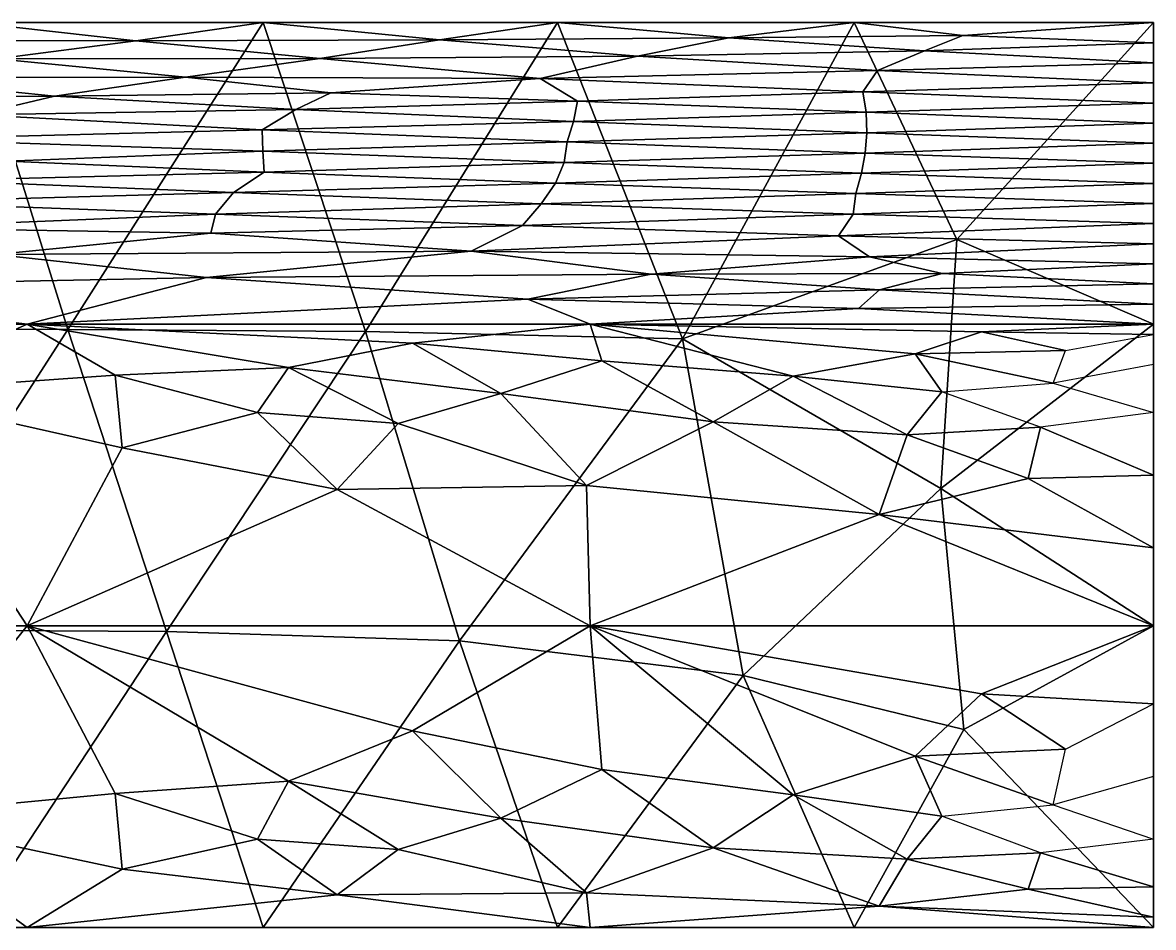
# Model space of a CAD drawing. Extents: x -7 to 7, y -0.8 to 0.8.
# Drawn here: x 5.126 to 7, y -0.75 to 0.75 of the extents above; entities that cross this region are included whole.
import ezdxf

# ---------------------------------------------------------------- set-up
doc = ezdxf.new("R2010")
doc.units = 0
for name, color, linetype in [('2', 7, 'CONTINUOUS'), ('3', 7, 'CONTINUOUS'), ('4', 7, 'CONTINUOUS'), ('5', 7, 'CONTINUOUS'), ('7', 7, 'CONTINUOUS')]:
    doc.layers.add(name, color=color, linetype=linetype)

msp = doc.modelspace()

# ---------------------------------------------------------------- linework, layer by layer
at = {"layer": '2', "color": 10}
for points in [[(7, 0.2772, -0.4338), (7, 0.25), (7, 0.75)], [(7, 0.7167, -0.5), (7, 0.2772, -0.4338), (7, 0.75)], [(7, 0.6833, -1), (7, 0.2772, -0.4338), (7, 0.7167, -0.5)], [(7, 0.6833, -1), (7, 0.0986, -1.0158), (7, 0.0986, -1.0158), (7, 0.2772, -0.4338)], [(7, 0.0986, -1.0158), (7, 0.6833, -1), (7, 0.6833, -1), (7, 0.65, -1.5)], [(7, 0.1454, -1.6268), (7, 0.0986, -1.0158), (7, 0.0986, -1.0158), (7, 0.65, -1.5)], [(7, 0.1454, -1.6268), (7, 0.65, -1.5), (7, 0.65, -1.5), (7, 0.6167, -2)], [(7, 0.1406, -2.1444), (7, 0.1454, -1.6268), (7, 0.1454, -1.6268), (7, 0.6167, -2)], [(7, 0.1406, -2.1444), (7, 0.6167, -2), (7, 0.6167, -2), (7, 0.5833, -2.5)], [(7, 0.55, -3), (7, 0.116, -2.6468), (7, 0.116, -2.6468), (7, 0.5833, -2.5)], [(7, 0.116, -2.6468), (7, 0.1406, -2.1444), (7, 0.1406, -2.1444), (7, 0.5833, -2.5)], [(7, 0.55, -3), (7, 0.0581, -3.1362), (7, 0.116, -2.6468)], [(7, 0.5167, -3.5), (7, 0.0581, -3.1362), (7, 0.0581, -3.1362), (7, 0.55, -3)], [(7, 0.4833, -4), (7, -0.1319, -3.6584), (7, 0.5167, -3.5)], [(7, -0.1319, -3.6584), (7, 0.0581, -3.1362), (7, 0.5167, -3.5)], [(7, 0.4833, -4), (7, 0.45, -4.5), (7, -0.1423, -4.2343)], [(7, -0.1319, -3.6584), (7, 0.4833, -4), (7, -0.1423, -4.2343)], [(7, 0.45, -4.5), (7, 0.4167, -5), (7, 0.4167, -5), (7, -0.1555, -4.7474)], [(7, -0.1555, -4.7474), (7, -0.1423, -4.2343), (7, 0.45, -4.5)], [(7, 0.4167, -5), (7, 0.3833, -5.5), (7, 0.3833, -5.5), (7, -0.1682, -5.2488)], [(7, -0.1682, -5.2488), (7, -0.1555, -4.7474), (7, -0.1555, -4.7474), (7, 0.4167, -5)], [(7, -0.1682, -5.2488), (7, 0.3833, -5.5), (7, 0.3833, -5.5), (7, -0.1855, -5.7488)], [(7, -0.1855, -5.7488), (7, 0.3833, -5.5), (7, 0.3833, -5.5), (7, 0.35, -6)], [(7, -0.1855, -5.7488), (7, 0.35, -6), (7, 0.35, -6), (7, -0.2026, -6.2484)], [(7, 0.35, -6), (7, 0.3167, -6.5), (7, 0.3167, -6.5), (7, -0.2026, -6.2484)], [(7, 0.2833, -7), (7, -0.2185, -6.7462), (7, 0.3167, -6.5)], [(7, -0.2185, -6.7462), (7, -0.2026, -6.2484), (7, -0.2026, -6.2484), (7, 0.3167, -6.5)], [(7, -0.2271, -7.2335), (7, -0.2185, -6.7462), (7, -0.2185, -6.7462), (7, 0.2833, -7)], [(7, -0.2271, -7.2335), (7, 0.2833, -7), (7, 0.2833, -7), (7, 0.0299, -7.5368)], [(7, 0.25, -7.5), (7, 0.0299, -7.5368), (7, 0.0299, -7.5368), (7, 0.2833, -7)], [(7, -0.2965, -0.4674), (7, -0.25), (7, 0.2772, -0.4338)], [(7, 0.2772, -0.4338), (7, -0.25), (7, -0.25), (7, 0.25)], [(7, 0.0986, -1.0158), (7, -0.2965, -0.4674), (7, -0.2965, -0.4674), (7, 0.2772, -0.4338)], [(7, 0.233, -7.6294), (7, 0.0299, -7.5368), (7, 0.25, -7.5)], [(7, 0.0299, -7.5368), (7, 0.233, -7.6294), (7, 0.183, -7.75)], [(7, 0.0299, -7.5368), (7, 0.183, -7.75), (7, 0.183, -7.75), (7, 0.0115, -7.7641)], [(7, -0.3275, -1.2986), (7, 0.1454, -1.6268), (7, 0.1454, -1.6268), (7, -0.3091, -1.8141)], [(7, 0.0986, -1.0158), (7, 0.1454, -1.6268), (7, 0.1454, -1.6268), (7, -0.3275, -1.2986)], [(7, 0.1454, -1.6268), (7, 0.1406, -2.1444), (7, 0.1406, -2.1444), (7, -0.3091, -1.8141)], [(7, 0.1406, -2.1444), (7, -0.3134, -2.3146), (7, -0.3134, -2.3146), (7, -0.3091, -1.8141)], [(7, 0.116, -2.6468), (7, -0.3134, -2.3146), (7, -0.3134, -2.3146), (7, 0.1406, -2.1444)], [(7, -0.3309, -2.7946), (7, -0.3134, -2.3146), (7, -0.3134, -2.3146), (7, 0.116, -2.6468)], [(7, -0.3309, -2.7946), (7, 0.116, -2.6468), (7, 0.116, -2.6468), (7, 0.0581, -3.1362)], [(7, -0.3275, -1.2986), (7, -0.4047, -0.855), (7, -0.4047, -0.855), (7, 0.0986, -1.0158)], [(7, 0.0986, -1.0158), (7, -0.4047, -0.855), (7, -0.4047, -0.855), (7, -0.2965, -0.4674)], [(7, -0.3784, -3.2196), (7, 0.0581, -3.1362), (7, 0.0581, -3.1362), (7, -0.1319, -3.6584)], [(7, -0.3309, -2.7946), (7, 0.0581, -3.1362), (7, 0.0581, -3.1362), (7, -0.3784, -3.2196)], [(7, -0.2404, -7.6489), (7, 0.0299, -7.5368), (7, 0.0299, -7.5368), (7, 0.0115, -7.7641)], [(7, -0.2271, -7.2335), (7, 0.0299, -7.5368), (7, 0.0299, -7.5368), (7, -0.2404, -7.6489)], [(7, 0.0115, -7.7641), (7, -0.1524, -7.8671), (7, -0.1524, -7.8671), (7, -0.2404, -7.6489)], [(7, 0.0115, -7.7641), (7, 0, -7.933), (7, 0, -7.933), (7, -0.1524, -7.8671)], [(7, -0.1319, -3.6584), (7, -0.75, -3.5), (7, -0.75, -3.5), (7, -0.3784, -3.2196)], [(7, -0.1319, -3.6584), (7, -0.75, -4), (7, -0.75, -4), (7, -0.75, -3.5)], [(7, -0.1319, -3.6584), (7, -0.1423, -4.2343), (7, -0.1423, -4.2343), (7, -0.75, -4)], [(7, -0.75, -4.5), (7, -0.75, -4), (7, -0.75, -4), (7, -0.1423, -4.2343)], [(7, -0.1423, -4.2343), (7, -0.1555, -4.7474), (7, -0.75, -4.5)], [(7, -0.2404, -7.6489), (7, -0.1524, -7.8671), (7, -0.3388, -7.8632)], [(7, -0.25, -8), (7, -0.3388, -7.8632), (7, -0.1524, -7.8671)], [(7, -0.75, -5), (7, -0.75, -4.5), (7, -0.75, -4.5), (7, -0.1555, -4.7474)], [(7, -0.1555, -4.7474), (7, -0.1682, -5.2488), (7, -0.75, -5)], [(7, -0.1855, -5.7488), (7, -0.75, -5.5), (7, -0.75, -5.5), (7, -0.1682, -5.2488)], [(7, -0.1682, -5.2488), (7, -0.75, -5.5), (7, -0.75, -5.5), (7, -0.75, -5)], [(7, -0.1855, -5.7488), (7, -0.2026, -6.2484), (7, -0.2026, -6.2484), (7, -0.75, -6)], [(7, -0.75, -5.5), (7, -0.1855, -5.7488), (7, -0.1855, -5.7488), (7, -0.75, -6)], [(7, -0.2026, -6.2484), (7, -0.2185, -6.7462), (7, -0.2185, -6.7462), (7, -0.75, -6.5)], [(7, -0.75, -6), (7, -0.2026, -6.2484), (7, -0.2026, -6.2484), (7, -0.75, -6.5)], [(7, -0.75, -6.5), (7, -0.2185, -6.7462), (7, -0.2185, -6.7462), (7, -0.75, -7)], [(7, -0.2185, -6.7462), (7, -0.2271, -7.2335), (7, -0.2271, -7.2335), (7, -0.75, -7)], [(7, -0.5186, -7.4792), (7, -0.2271, -7.2335), (7, -0.2271, -7.2335), (7, -0.2404, -7.6489)], [(7, -0.75, -7), (7, -0.2271, -7.2335), (7, -0.2271, -7.2335), (7, -0.5186, -7.4792)], [(7, -0.2404, -7.6489), (7, -0.5168, -7.7368), (7, -0.5168, -7.7368), (7, -0.5186, -7.4792)], [(7, -0.2404, -7.6489), (7, -0.3388, -7.8632), (7, -0.3388, -7.8632), (7, -0.5168, -7.7368)], [(7, -0.75), (7, -0.25), (7, -0.2965, -0.4674)], [(7, -0.2965, -0.4674), (7, -0.4047, -0.855), (7, -0.75, -0.5)], [(7, -0.75), (7, -0.2965, -0.4674), (7, -0.75, -0.5)], [(7, -0.3091, -1.8141), (7, -0.3134, -2.3146), (7, -0.3134, -2.3146), (7, -0.75, -2)], [(7, -0.75, -2), (7, -0.75, -1.5), (7, -0.75, -1.5), (7, -0.3091, -1.8141)], [(7, -0.3275, -1.2986), (7, -0.3091, -1.8141), (7, -0.3091, -1.8141), (7, -0.75, -1.5)], [(7, -0.3309, -2.7946), (7, -0.75, -2.5), (7, -0.75, -2.5), (7, -0.3134, -2.3146)], [(7, -0.75, -2), (7, -0.3134, -2.3146), (7, -0.3134, -2.3146), (7, -0.75, -2.5)], [(7, -0.75, -1.5), (7, -0.75, -1), (7, -0.75, -1), (7, -0.3275, -1.2986)], [(7, -0.75, -1), (7, -0.4047, -0.855), (7, -0.4047, -0.855), (7, -0.3275, -1.2986)], [(7, -0.75, -2.5), (7, -0.3309, -2.7946), (7, -0.3309, -2.7946), (7, -0.75, -3)], [(7, -0.3784, -3.2196), (7, -0.75, -3), (7, -0.75, -3), (7, -0.3309, -2.7946)], [(7, -0.5, -7.933), (7, -0.5168, -7.7368), (7, -0.3388, -7.8632)], [(7, -0.75, -3), (7, -0.3784, -3.2196), (7, -0.3784, -3.2196), (7, -0.75, -3.5)], [(7, -0.75, -0.5), (7, -0.4047, -0.855), (7, -0.4047, -0.855), (7, -0.75, -1)], [(7, -0.683, -7.75), (7, -0.733, -7.6294), (7, -0.733, -7.6294), (7, -0.5168, -7.7368)], [(7, -0.733, -7.6294), (7, -0.5186, -7.4792), (7, -0.5168, -7.7368)], [(7, -0.75, -7.5), (7, -0.75, -7), (7, -0.5186, -7.4792)], [(7, -0.733, -7.6294), (7, -0.75, -7.5), (7, -0.75, -7.5), (7, -0.5186, -7.4792)]]:
    msp.add_3dface(points, dxfattribs=at)
at = {"layer": '3', "color": 15}
for points in [[(6.5453, -0.7148, -7.6844), (6.0667, -0.75, -7.5), (7, -0.75, -7.5)], [(6.5453, -0.7148, -7.6844), (7, -0.75, -7.5), (7, -0.75, -7.5), (7, -0.733, -7.6294)], [(4.6325, -0.75, -6.5792), (5.1333, -0.75, -7.5), (5.1333, -0.75, -7.5), (4.2, -0.75, -7.5)], [(5.4319, -0.75, -6.3424), (5.1333, -0.75, -7.5), (5.1333, -0.75, -7.5), (4.6325, -0.75, -6.5792)], [(4.6325, -0.75, -6.5792), (5.0823, -0.75, -5.7699), (5.4319, -0.75, -6.3424)], [(5.0504, -0.75, -2.2956), (4.6762, -0.75, -1.8415), (4.6762, -0.75, -1.8415), (5.1758, -0.75, -1.826)], [(4.6762, -0.75, -1.8415), (4.8779, -0.75, -1.3652), (4.8779, -0.75, -1.3652), (5.1758, -0.75, -1.826)], [(5.3089, -0.75, -0.4453), (4.82, -0.75, -0.4465), (4.82, -0.75, -0.4465), (5.0416, -0.75)], [(5.0908, -0.75, -0.8965), (4.82, -0.75, -0.4465), (4.82, -0.75, -0.4465), (5.3089, -0.75, -0.4453)], [(5.3956, -0.75, -1.3518), (4.8779, -0.75, -1.3652), (5.0908, -0.75, -0.8965)], [(4.8779, -0.75, -1.3652), (5.3956, -0.75, -1.3518), (5.3956, -0.75, -1.3518), (5.1758, -0.75, -1.826)], [(5.4389, -0.75, -5.2382), (4.8992, -0.75, -5.1015), (4.8992, -0.75, -5.1015), (5.4533, -0.75, -4.7612)], [(4.908, -0.75, -4.467), (5.4533, -0.75, -4.7612), (5.4533, -0.75, -4.7612), (4.8992, -0.75, -5.1015)], [(5.4389, -0.75, -5.2382), (5.0823, -0.75, -5.7699), (5.0823, -0.75, -5.7699), (4.8992, -0.75, -5.1015)], [(5.4533, -0.75, -4.7612), (4.908, -0.75, -4.467), (4.908, -0.75, -4.467), (5.4776, -0.75, -4.2344)], [(4.9802, -0.75, -3.9606), (5.4776, -0.75, -4.2344), (5.4776, -0.75, -4.2344), (4.908, -0.75, -4.467)], [(4.9205, -0.75, -2.9), (5.5269, -0.75, -3.2018), (5.5269, -0.75, -3.2018), (5.1028, -0.75, -3.4454)], [(5.5254, -0.75, -2.6644), (4.9205, -0.75, -2.9), (4.9205, -0.75, -2.9), (5.0504, -0.75, -2.2956)], [(5.5254, -0.75, -2.6644), (5.5269, -0.75, -3.2018), (5.5269, -0.75, -3.2018), (4.9205, -0.75, -2.9)], [(5.5203, -0.75, -3.7187), (5.4776, -0.75, -4.2344), (5.4776, -0.75, -4.2344), (4.9802, -0.75, -3.9606)], [(5.1028, -0.75, -3.4454), (5.5203, -0.75, -3.7187), (5.5203, -0.75, -3.7187), (4.9802, -0.75, -3.9606)], [(5.3089, -0.75, -0.4453), (5.0416, -0.75), (5.5248, -0.75)], [(5.582, -0.75, -2.1648), (5.0504, -0.75, -2.2956), (5.0504, -0.75, -2.2956), (5.1758, -0.75, -1.826)], [(5.0504, -0.75, -2.2956), (5.582, -0.75, -2.1648), (5.582, -0.75, -2.1648), (5.5254, -0.75, -2.6644)], [(5.4389, -0.75, -5.2382), (5.8741, -0.75, -5.6717), (5.8741, -0.75, -5.6717), (5.0823, -0.75, -5.7699)], [(5.8741, -0.75, -5.6717), (5.4319, -0.75, -6.3424), (5.0823, -0.75, -5.7699)], [(5.0908, -0.75, -0.8965), (5.6149, -0.75, -0.8935), (5.6149, -0.75, -0.8935), (5.3956, -0.75, -1.3518)], [(5.6149, -0.75, -0.8935), (5.0908, -0.75, -0.8965), (5.0908, -0.75, -0.8965), (5.3089, -0.75, -0.4453)], [(5.5203, -0.75, -3.7187), (5.1028, -0.75, -3.4454), (5.1028, -0.75, -3.4454), (5.5269, -0.75, -3.2018)], [(5.9502, -0.75, -6.8622), (5.1333, -0.75, -7.5), (5.1333, -0.75, -7.5), (5.4319, -0.75, -6.3424)], [(5.9502, -0.75, -6.8622), (6.0667, -0.75, -7.5), (5.1333, -0.75, -7.5)], [(5.6382, -0.75, -1.7458), (5.1758, -0.75, -1.826), (5.1758, -0.75, -1.826), (5.3956, -0.75, -1.3518)], [(5.1758, -0.75, -1.826), (5.6382, -0.75, -1.7458), (5.6382, -0.75, -1.7458), (5.582, -0.75, -2.1648)], [(5.8113, -0.75, -0.4298), (5.3089, -0.75, -0.4453), (5.3089, -0.75, -0.4453), (5.5248, -0.75)], [(5.3089, -0.75, -0.4453), (5.8113, -0.75, -0.4298), (5.8113, -0.75, -0.4298), (5.6149, -0.75, -0.8935)], [(5.6382, -0.75, -1.7458), (5.3956, -0.75, -1.3518), (5.3956, -0.75, -1.3518), (5.9842, -0.75, -1.3849)], [(5.3956, -0.75, -1.3518), (5.6149, -0.75, -0.8935), (5.9842, -0.75, -1.3849)], [(5.4319, -0.75, -6.3424), (6.1654, -0.75, -6.2519), (6.1654, -0.75, -6.2519), (5.9502, -0.75, -6.8622)], [(5.4319, -0.75, -6.3424), (5.8741, -0.75, -5.6717), (5.8741, -0.75, -5.6717), (6.1654, -0.75, -6.2519)], [(5.4533, -0.75, -4.7612), (5.9627, -0.75, -5.0361), (5.9627, -0.75, -5.0361), (5.4389, -0.75, -5.2382)], [(5.8741, -0.75, -5.6717), (5.4389, -0.75, -5.2382), (5.4389, -0.75, -5.2382), (5.9627, -0.75, -5.0361)], [(5.4776, -0.75, -4.2344), (5.9868, -0.75, -4.5068), (5.9868, -0.75, -4.5068), (5.4533, -0.75, -4.7612)], [(5.9868, -0.75, -4.5068), (5.9627, -0.75, -5.0361), (5.9627, -0.75, -5.0361), (5.4533, -0.75, -4.7612)], [(5.4776, -0.75, -4.2344), (5.5203, -0.75, -3.7187), (5.5203, -0.75, -3.7187), (6.0097, -0.75, -3.9908)], [(6.0097, -0.75, -3.9908), (5.9868, -0.75, -4.5068), (5.9868, -0.75, -4.5068), (5.4776, -0.75, -4.2344)], [(6.0097, -0.75, -3.9908), (5.5203, -0.75, -3.7187), (5.5203, -0.75, -3.7187), (6.0243, -0.75, -3.4795)], [(5.5203, -0.75, -3.7187), (5.5269, -0.75, -3.2018), (5.5269, -0.75, -3.2018), (6.0243, -0.75, -3.4795)], [(5.8113, -0.75, -0.4298), (5.5248, -0.75), (6.0122, -0.75)], [(5.5254, -0.75, -2.6644), (6.0418, -0.75, -2.4565), (6.0418, -0.75, -2.4565), (6.0311, -0.75, -2.9679)], [(5.5254, -0.75, -2.6644), (5.582, -0.75, -2.1648), (5.582, -0.75, -2.1648), (6.0418, -0.75, -2.4565)], [(5.5269, -0.75, -3.2018), (5.5254, -0.75, -2.6644), (5.5254, -0.75, -2.6644), (6.0311, -0.75, -2.9679)], [(6.0311, -0.75, -2.9679), (6.0243, -0.75, -3.4795), (6.0243, -0.75, -3.4795), (5.5269, -0.75, -3.2018)], [(6.0472, -0.75, -1.953), (5.582, -0.75, -2.1648), (5.582, -0.75, -2.1648), (5.6382, -0.75, -1.7458)], [(6.0418, -0.75, -2.4565), (5.582, -0.75, -2.1648), (5.582, -0.75, -2.1648), (6.0472, -0.75, -1.953)], [(5.8113, -0.75, -0.4298), (6.143, -0.75, -0.8335), (6.143, -0.75, -0.8335), (5.6149, -0.75, -0.8935)], [(5.9842, -0.75, -1.3849), (5.6149, -0.75, -0.8935), (5.6149, -0.75, -0.8935), (6.143, -0.75, -0.8335)], [(6.0472, -0.75, -1.953), (5.6382, -0.75, -1.7458), (5.6382, -0.75, -1.7458), (5.9842, -0.75, -1.3849)], [(5.8113, -0.75, -0.4298), (6.0122, -0.75), (6.0122, -0.75), (6.2937, -0.75, -0.382)], [(5.8113, -0.75, -0.4298), (6.2937, -0.75, -0.382), (6.2937, -0.75, -0.382), (6.143, -0.75, -0.8335)], [(5.8741, -0.75, -5.6717), (6.4863, -0.75, -5.2856), (6.4863, -0.75, -5.2856), (6.5291, -0.75, -5.8249)], [(6.1654, -0.75, -6.2519), (5.8741, -0.75, -5.6717), (5.8741, -0.75, -5.6717), (6.5291, -0.75, -5.8249)], [(6.4863, -0.75, -5.2856), (5.8741, -0.75, -5.6717), (5.8741, -0.75, -5.6717), (5.9627, -0.75, -5.0361)], [(6.5115, -0.75, -7.106), (6.0667, -0.75, -7.5), (6.0667, -0.75, -7.5), (5.9502, -0.75, -6.8622)], [(6.5444, -0.75, -6.6426), (6.5115, -0.75, -7.106), (6.5115, -0.75, -7.106), (5.9502, -0.75, -6.8622)], [(6.5444, -0.75, -6.6426), (5.9502, -0.75, -6.8622), (5.9502, -0.75, -6.8622), (6.1654, -0.75, -6.2519)], [(6.4934, -0.75, -4.7632), (5.9627, -0.75, -5.0361), (5.9627, -0.75, -5.0361), (5.9868, -0.75, -4.5068)], [(6.4934, -0.75, -4.7632), (6.4863, -0.75, -5.2856), (6.4863, -0.75, -5.2856), (5.9627, -0.75, -5.0361)], [(5.9842, -0.75, -1.3849), (6.143, -0.75, -0.8335), (6.143, -0.75, -0.8335), (6.5423, -0.75, -1.1936)], [(5.9842, -0.75, -1.3849), (6.5423, -0.75, -1.1936), (6.5423, -0.75, -1.1936), (6.5186, -0.75, -1.7215)], [(6.0472, -0.75, -1.953), (5.9842, -0.75, -1.3849), (5.9842, -0.75, -1.3849), (6.5186, -0.75, -1.7215)], [(5.9868, -0.75, -4.5068), (6.0097, -0.75, -3.9908), (6.0097, -0.75, -3.9908), (6.5058, -0.75, -4.2518)], [(5.9868, -0.75, -4.5068), (6.5058, -0.75, -4.2518), (6.5058, -0.75, -4.2518), (6.4934, -0.75, -4.7632)], [(6.5058, -0.75, -4.2518), (6.0097, -0.75, -3.9908), (6.0097, -0.75, -3.9908), (6.5161, -0.75, -3.7462)], [(6.0243, -0.75, -3.4795), (6.5161, -0.75, -3.7462), (6.5161, -0.75, -3.7462), (6.0097, -0.75, -3.9908)], [(6.5039, -0.75), (6.2937, -0.75, -0.382), (6.0122, -0.75)], [(6.5224, -0.75, -3.2424), (6.5161, -0.75, -3.7462), (6.5161, -0.75, -3.7462), (6.0243, -0.75, -3.4795)], [(6.0311, -0.75, -2.9679), (6.5224, -0.75, -3.2424), (6.5224, -0.75, -3.2424), (6.0243, -0.75, -3.4795)], [(6.0418, -0.75, -2.4565), (6.5252, -0.75, -2.7377), (6.5252, -0.75, -2.7377), (6.0311, -0.75, -2.9679)], [(6.5252, -0.75, -2.7377), (6.5224, -0.75, -3.2424), (6.5224, -0.75, -3.2424), (6.0311, -0.75, -2.9679)], [(6.5243, -0.75, -2.2305), (6.0418, -0.75, -2.4565), (6.0418, -0.75, -2.4565), (6.0472, -0.75, -1.953)], [(6.5243, -0.75, -2.2305), (6.5252, -0.75, -2.7377), (6.5252, -0.75, -2.7377), (6.0418, -0.75, -2.4565)], [(6.5186, -0.75, -1.7215), (6.5243, -0.75, -2.2305), (6.5243, -0.75, -2.2305), (6.0472, -0.75, -1.953)], [(6.0667, -0.75, -7.5), (6.5115, -0.75, -7.106), (6.5115, -0.75, -7.106), (7, -0.75, -7.5)], [(6.143, -0.75, -0.8335), (6.2937, -0.75, -0.382), (6.2937, -0.75, -0.382), (6.6177, -0.75, -0.7031)], [(6.5423, -0.75, -1.1936), (6.143, -0.75, -0.8335), (6.143, -0.75, -0.8335), (6.6177, -0.75, -0.7031)], [(6.1654, -0.75, -6.2519), (6.5291, -0.75, -5.8249), (6.5291, -0.75, -5.8249), (6.649, -0.75, -6.2402)], [(6.1654, -0.75, -6.2519), (6.649, -0.75, -6.2402), (6.649, -0.75, -6.2402), (6.5444, -0.75, -6.6426)], [(6.6821, -0.75, -0.3175), (6.6177, -0.75, -0.7031), (6.6177, -0.75, -0.7031), (6.2937, -0.75, -0.382)], [(6.5039, -0.75), (6.6821, -0.75, -0.3175), (6.2937, -0.75, -0.382)], [(6.5291, -0.75, -5.8249), (6.4863, -0.75, -5.2856), (6.4863, -0.75, -5.2856), (7, -0.75, -5.5)], [(6.4934, -0.75, -4.7632), (7, -0.75, -5), (6.4863, -0.75, -5.2856)], [(6.4863, -0.75, -5.2856), (7, -0.75, -5), (7, -0.75, -5.5)], [(6.4934, -0.75, -4.7632), (7, -0.75, -4.5), (7, -0.75, -4.5), (7, -0.75, -5)], [(6.5058, -0.75, -4.2518), (7, -0.75, -4.5), (6.4934, -0.75, -4.7632)], [(7, -0.75), (6.6821, -0.75, -0.3175), (6.5039, -0.75)], [(6.5058, -0.75, -4.2518), (7, -0.75, -4), (7, -0.75, -4), (7, -0.75, -4.5)], [(6.5058, -0.75, -4.2518), (6.5161, -0.75, -3.7462), (6.5161, -0.75, -3.7462), (7, -0.75, -4)], [(7, -0.75, -7), (6.5115, -0.75, -7.106), (6.5115, -0.75, -7.106), (6.5444, -0.75, -6.6426)], [(7, -0.75, -7.5), (6.5115, -0.75, -7.106), (6.5115, -0.75, -7.106), (7, -0.75, -7)], [(6.5161, -0.75, -3.7462), (6.5224, -0.75, -3.2424), (6.5224, -0.75, -3.2424), (7, -0.75, -3.5)], [(6.5161, -0.75, -3.7462), (7, -0.75, -3.5), (7, -0.75, -4)], [(6.5243, -0.75, -2.2305), (6.5186, -0.75, -1.7215), (7, -0.75, -2)], [(6.5186, -0.75, -1.7215), (6.5423, -0.75, -1.1936), (7, -0.75, -1.5)], [(6.5186, -0.75, -1.7215), (7, -0.75, -1.5), (7, -0.75, -1.5), (7, -0.75, -2)], [(6.5224, -0.75, -3.2424), (6.5252, -0.75, -2.7377), (6.5252, -0.75, -2.7377), (7, -0.75, -3)], [(6.5224, -0.75, -3.2424), (7, -0.75, -3), (7, -0.75, -3.5)], [(6.5243, -0.75, -2.2305), (7, -0.75, -2), (7, -0.75, -2.5)], [(6.5252, -0.75, -2.7377), (6.5243, -0.75, -2.2305), (7, -0.75, -2.5)], [(6.5252, -0.75, -2.7377), (7, -0.75, -2.5), (7, -0.75, -3)], [(7, -0.75, -6), (6.649, -0.75, -6.2402), (6.649, -0.75, -6.2402), (6.5291, -0.75, -5.8249)], [(6.5291, -0.75, -5.8249), (7, -0.75, -5.5), (7, -0.75, -6)], [(6.5423, -0.75, -1.1936), (7, -0.75, -1), (7, -0.75, -1), (7, -0.75, -1.5)], [(7, -0.75, -1), (6.5423, -0.75, -1.1936), (6.5423, -0.75, -1.1936), (6.6177, -0.75, -0.7031)], [(7, -0.75, -6.5), (7, -0.75, -7), (6.5444, -0.75, -6.6426)], [(6.649, -0.75, -6.2402), (7, -0.75, -6.5), (7, -0.75, -6.5), (6.5444, -0.75, -6.6426)], [(6.6177, -0.75, -0.7031), (7, -0.75, -0.5), (7, -0.75, -1)], [(6.6821, -0.75, -0.3175), (7, -0.75, -0.5), (7, -0.75, -0.5), (6.6177, -0.75, -0.7031)], [(7, -0.75, -6), (7, -0.75, -6.5), (7, -0.75, -6.5), (6.649, -0.75, -6.2402)], [(7, -0.75), (7, -0.75, -0.5), (6.6821, -0.75, -0.3175)]]:
    msp.add_3dface(points, dxfattribs=at)
at = {"layer": '4', "color": 20}
for points in [[(4.8163, 0.7201, -0.4478), (5.3136, 0.72, -0.4493), (5.3136, 0.72, -0.4493), (5.0416, 0.75)], [(5.0416, 0.75), (5.3136, 0.72, -0.4493), (5.5248, 0.75)], [(5.817, 0.7213, -0.43), (5.5248, 0.75), (5.5248, 0.75), (5.3136, 0.72, -0.4493)], [(5.5248, 0.75), (5.817, 0.7213, -0.43), (6.0122, 0.75)], [(5.817, 0.7213, -0.43), (6.2966, 0.7245, -0.3821), (6.0122, 0.75)], [(6.0122, 0.75), (6.2966, 0.7245, -0.3821), (6.5039, 0.75)], [(6.2966, 0.7245, -0.3821), (6.6841, 0.7288, -0.3183), (6.5039, 0.75)], [(6.6841, 0.7288, -0.3183), (7, 0.75), (6.5039, 0.75)], [(7, 0.7167, -0.5), (7, 0.75), (6.6841, 0.7288, -0.3183)], [(6.2966, 0.7245, -0.3821), (6.6206, 0.703, -0.7045), (6.6206, 0.703, -0.7045), (6.6841, 0.7288, -0.3183)], [(7, 0.7167, -0.5), (6.6841, 0.7288, -0.3183), (6.6841, 0.7288, -0.3183), (6.6206, 0.703, -0.7045)]]:
    msp.add_3dface(points, dxfattribs=at)
at = {"layer": '5', "color": 25}
for points in [[(7, -0.25, -8), (6.5453, -0.0656, -7.9648), (6.0667, -0.25, -8)], [(6.5453, -0.0656, -7.9648), (7, -0.25, -8), (7, -0.25, -8), (7, -0.1206, -7.983)], [(5.1333, -0.25, -8), (5.7722, -0.4241, -7.9687), (6.0667, -0.25, -8)], [(7, -0.25, -8), (6.0667, -0.25, -8), (6.0667, -0.25, -8), (6.715, -0.3629, -7.9871)], [(6.715, -0.3629, -7.9871), (6.0667, -0.25, -8), (6.0667, -0.25, -8), (6.605, -0.4661, -7.9509)], [(7, -0.3794, -7.983), (7, -0.25, -8), (7, -0.25, -8), (6.715, -0.3629, -7.9871)], [(6.715, -0.3629, -7.9871), (6.605, -0.4661, -7.9509), (6.8546, -0.4547, -7.9562)], [(6.8546, -0.4547, -7.9562), (7, -0.3794, -7.983), (6.715, -0.3629, -7.9871)]]:
    msp.add_3dface(points, dxfattribs=at)
at = {"layer": '7', "color": 35}
for points in [[(4.7174, 0.2416), (5.0416, 0.75), (5.2007, 0.2413)], [(5.0416, 0.75), (5.5248, 0.75), (5.2007, 0.2413)], [(5.5248, 0.75), (5.6944, 0.238), (5.2007, 0.2413)], [(5.5248, 0.75), (6.0122, 0.75), (6.0122, 0.75), (5.6944, 0.238)], [(6.0122, 0.75), (6.2195, 0.2259), (6.2195, 0.2259), (5.6944, 0.238)], [(6.0122, 0.75), (6.5039, 0.75), (6.5039, 0.75), (6.2195, 0.2259)], [(6.2195, 0.2259), (6.5039, 0.75), (6.5039, 0.75), (6.6742, 0.3907)], [(6.6742, 0.3907), (6.5039, 0.75), (6.5039, 0.75), (7, 0.75)], [(6.6742, 0.3907), (7, 0.75), (7, 0.75), (7, 0.25)], [(5.0827, 0.69, -0.9004), (5.3136, 0.72, -0.4493), (5.3136, 0.72, -0.4493), (4.8163, 0.7201, -0.4478)], [(5.6184, 0.6903, -0.8954), (5.3136, 0.72, -0.4493), (5.3136, 0.72, -0.4493), (5.0827, 0.69, -0.9004)], [(5.817, 0.7213, -0.43), (5.3136, 0.72, -0.4493), (5.3136, 0.72, -0.4493), (5.6184, 0.6903, -0.8954)], [(5.6184, 0.6903, -0.8954), (6.1452, 0.6944, -0.8343), (5.817, 0.7213, -0.43)], [(6.2966, 0.7245, -0.3821), (5.817, 0.7213, -0.43), (5.817, 0.7213, -0.43), (6.1452, 0.6944, -0.8343)], [(6.6206, 0.703, -0.7045), (6.2966, 0.7245, -0.3821), (6.2966, 0.7245, -0.3821), (6.1452, 0.6944, -0.8343)], [(7, 0.6833, -1), (7, 0.7167, -0.5), (6.6206, 0.703, -0.7045)], [(5.6184, 0.6903, -0.8954), (5.9837, 0.6576, -1.3855), (5.9837, 0.6576, -1.3855), (6.1452, 0.6944, -0.8343)], [(6.1452, 0.6944, -0.8343), (5.9837, 0.6576, -1.3855), (5.9837, 0.6576, -1.3855), (6.5427, 0.6704, -1.1943)], [(6.6206, 0.703, -0.7045), (6.1452, 0.6944, -0.8343), (6.1452, 0.6944, -0.8343), (6.5427, 0.6704, -1.1943)], [(7, 0.6833, -1), (6.6206, 0.703, -0.7045), (6.6206, 0.703, -0.7045), (6.5427, 0.6704, -1.1943)], [(4.8753, 0.6589, -1.3659), (5.3959, 0.6598, -1.3535), (5.3959, 0.6598, -1.3535), (5.0827, 0.69, -0.9004)], [(5.0827, 0.69, -0.9004), (5.3959, 0.6598, -1.3535), (5.3959, 0.6598, -1.3535), (5.6184, 0.6903, -0.8954)], [(5.9837, 0.6576, -1.3855), (5.6184, 0.6903, -0.8954), (5.6184, 0.6903, -0.8954), (5.3959, 0.6598, -1.3535)], [(6.5427, 0.6704, -1.1943), (7, 0.65, -1.5), (7, 0.6833, -1)], [(4.6786, 0.6271, -1.8435), (5.1787, 0.6282, -1.8276), (5.1787, 0.6282, -1.8276), (4.8753, 0.6589, -1.3659)], [(5.3959, 0.6598, -1.3535), (4.8753, 0.6589, -1.3659), (4.8753, 0.6589, -1.3659), (5.1787, 0.6282, -1.8276)], [(5.3959, 0.6598, -1.3535), (5.1787, 0.6282, -1.8276), (5.1787, 0.6282, -1.8276), (5.6366, 0.6336, -1.7462)], [(5.6366, 0.6336, -1.7462), (5.9837, 0.6576, -1.3855), (5.9837, 0.6576, -1.3855), (5.3959, 0.6598, -1.3535)], [(5.6366, 0.6336, -1.7462), (6.0453, 0.6198, -1.9528), (6.0453, 0.6198, -1.9528), (5.9837, 0.6576, -1.3855)], [(6.5427, 0.6704, -1.1943), (5.9837, 0.6576, -1.3855), (5.9837, 0.6576, -1.3855), (6.5182, 0.6352, -1.7218)], [(5.9837, 0.6576, -1.3855), (6.0453, 0.6198, -1.9528), (6.0453, 0.6198, -1.9528), (6.5182, 0.6352, -1.7218)], [(7, 0.65, -1.5), (6.5427, 0.6704, -1.1943), (6.5427, 0.6704, -1.1943), (6.5182, 0.6352, -1.7218)], [(6.5182, 0.6352, -1.7218), (7, 0.6167, -2), (7, 0.65, -1.5)], [(5.1787, 0.6282, -1.8276), (4.6786, 0.6271, -1.8435), (4.6786, 0.6271, -1.8435), (5.048, 0.5972, -2.2916)], [(5.5788, 0.6058, -2.1633), (5.1787, 0.6282, -1.8276), (5.1787, 0.6282, -1.8276), (5.048, 0.5972, -2.2916)], [(5.1787, 0.6282, -1.8276), (5.5788, 0.6058, -2.1633), (5.5788, 0.6058, -2.1633), (5.6366, 0.6336, -1.7462)], [(5.6366, 0.6336, -1.7462), (5.5788, 0.6058, -2.1633), (5.5788, 0.6058, -2.1633), (6.0453, 0.6198, -1.9528)], [(5.5788, 0.6058, -2.1633), (6.0388, 0.5863, -2.4548), (6.0388, 0.5863, -2.4548), (6.0453, 0.6198, -1.9528)], [(6.0453, 0.6198, -1.9528), (6.0388, 0.5863, -2.4548), (6.0388, 0.5863, -2.4548), (6.5239, 0.6013, -2.231)], [(6.0453, 0.6198, -1.9528), (6.5239, 0.6013, -2.231), (6.5239, 0.6013, -2.231), (6.5182, 0.6352, -1.7218)], [(7, 0.6167, -2), (6.5182, 0.6352, -1.7218), (6.5182, 0.6352, -1.7218), (6.5239, 0.6013, -2.231)], [(5.5229, 0.5725, -2.6629), (5.5788, 0.6058, -2.1633), (5.5788, 0.6058, -2.1633), (5.048, 0.5972, -2.2916)], [(6.0388, 0.5863, -2.4548), (5.5788, 0.6058, -2.1633), (5.5788, 0.6058, -2.1633), (5.5229, 0.5725, -2.6629)], [(6.5239, 0.6013, -2.231), (6.0388, 0.5863, -2.4548), (6.0388, 0.5863, -2.4548), (6.5249, 0.5674, -2.7383)], [(6.5239, 0.6013, -2.231), (7, 0.5833, -2.5), (7, 0.6167, -2)], [(6.5249, 0.5674, -2.7383), (7, 0.5833, -2.5), (7, 0.5833, -2.5), (6.5239, 0.6013, -2.231)], [(5.048, 0.5972, -2.2916), (4.9196, 0.5566, -2.9009), (4.9196, 0.5566, -2.9009), (5.5229, 0.5725, -2.6629)], [(6.0284, 0.5522, -2.9666), (6.0388, 0.5863, -2.4548), (6.0388, 0.5863, -2.4548), (5.5229, 0.5725, -2.6629)], [(6.5249, 0.5674, -2.7383), (6.0388, 0.5863, -2.4548), (6.0388, 0.5863, -2.4548), (6.0284, 0.5522, -2.9666)], [(7, 0.55, -3), (7, 0.5833, -2.5), (6.5249, 0.5674, -2.7383)], [(5.5229, 0.5725, -2.6629), (4.9196, 0.5566, -2.9009), (4.9196, 0.5566, -2.9009), (5.5239, 0.5367, -3.2)], [(5.5239, 0.5367, -3.2), (6.0284, 0.5522, -2.9666), (6.0284, 0.5522, -2.9666), (5.5229, 0.5725, -2.6629)], [(6.5249, 0.5674, -2.7383), (6.0284, 0.5522, -2.9666), (6.0284, 0.5522, -2.9666), (6.5221, 0.5338, -3.2426)], [(7, 0.55, -3), (6.5249, 0.5674, -2.7383), (6.5221, 0.5338, -3.2426)], [(5.1016, 0.5204, -3.4445), (5.5239, 0.5367, -3.2), (5.5239, 0.5367, -3.2), (4.9196, 0.5566, -2.9009)], [(5.5239, 0.5367, -3.2), (6.0233, 0.518, -3.4794), (6.0233, 0.518, -3.4794), (6.0284, 0.5522, -2.9666)], [(6.5221, 0.5338, -3.2426), (6.0284, 0.5522, -2.9666), (6.0284, 0.5522, -2.9666), (6.0233, 0.518, -3.4794)], [(7, 0.5167, -3.5), (7, 0.55, -3), (6.5221, 0.5338, -3.2426)], [(5.5264, 0.502, -3.7197), (5.5239, 0.5367, -3.2), (5.5239, 0.5367, -3.2), (5.1016, 0.5204, -3.4445)], [(5.5264, 0.502, -3.7197), (6.0233, 0.518, -3.4794), (6.0233, 0.518, -3.4794), (5.5239, 0.5367, -3.2)], [(6.516, 0.5003, -3.7461), (6.5221, 0.5338, -3.2426), (6.5221, 0.5338, -3.2426), (6.0233, 0.518, -3.4794)], [(6.516, 0.5003, -3.7461), (7, 0.5167, -3.5), (6.5221, 0.5338, -3.2426)], [(4.9847, 0.4883, -3.9251), (5.5264, 0.502, -3.7197), (5.5264, 0.502, -3.7197), (5.1016, 0.5204, -3.4445)], [(6.0233, 0.518, -3.4794), (5.5264, 0.502, -3.7197), (5.5264, 0.502, -3.7197), (6.009, 0.4839, -3.9908)], [(6.009, 0.4839, -3.9908), (6.516, 0.5003, -3.7461), (6.516, 0.5003, -3.7461), (6.0233, 0.518, -3.4794)], [(7, 0.4833, -4), (7, 0.5167, -3.5), (6.516, 0.5003, -3.7461)], [(5.4754, 0.4681, -4.2288), (4.9847, 0.4883, -3.9251), (4.9847, 0.4883, -3.9251), (4.9015, 0.4523, -4.4654)], [(4.9847, 0.4883, -3.9251), (5.4754, 0.4681, -4.2288), (5.4754, 0.4681, -4.2288), (5.5264, 0.502, -3.7197)], [(6.009, 0.4839, -3.9908), (5.5264, 0.502, -3.7197), (5.5264, 0.502, -3.7197), (5.4754, 0.4681, -4.2288)], [(6.009, 0.4839, -3.9908), (6.507, 0.4666, -4.2515), (6.507, 0.4666, -4.2515), (6.516, 0.5003, -3.7461)], [(6.516, 0.5003, -3.7461), (6.507, 0.4666, -4.2515), (6.507, 0.4666, -4.2515), (7, 0.4833, -4)], [(6.009, 0.4839, -3.9908), (5.4754, 0.4681, -4.2288), (5.4754, 0.4681, -4.2288), (5.9854, 0.4495, -4.5077)], [(6.009, 0.4839, -3.9908), (5.9854, 0.4495, -4.5077), (5.9854, 0.4495, -4.5077), (6.507, 0.4666, -4.2515)], [(7, 0.4833, -4), (6.507, 0.4666, -4.2515), (6.507, 0.4666, -4.2515), (7, 0.45, -4.5)], [(5.4453, 0.4324, -4.7639), (4.9015, 0.4523, -4.4654), (4.9015, 0.4523, -4.4654), (4.8942, 0.4099, -5.1013)], [(5.4453, 0.4324, -4.7639), (5.4754, 0.4681, -4.2288), (5.4754, 0.4681, -4.2288), (4.9015, 0.4523, -4.4654)], [(5.4754, 0.4681, -4.2288), (5.4453, 0.4324, -4.7639), (5.4453, 0.4324, -4.7639), (5.9854, 0.4495, -4.5077)], [(6.507, 0.4666, -4.2515), (5.9854, 0.4495, -4.5077), (5.9854, 0.4495, -4.5077), (6.5026, 0.4326, -4.761)], [(6.5026, 0.4326, -4.761), (7, 0.45, -4.5), (6.507, 0.4666, -4.2515)], [(6.5026, 0.4326, -4.761), (7, 0.4167, -5), (7, 0.4167, -5), (7, 0.45, -4.5)], [(4.8942, 0.4099, -5.1013), (5.4377, 0.4008, -5.2379), (5.4377, 0.4008, -5.2379), (5.4453, 0.4324, -4.7639)], [(5.4453, 0.4324, -4.7639), (5.4377, 0.4008, -5.2379), (5.4377, 0.4008, -5.2379), (5.9546, 0.4139, -5.0417)], [(5.4453, 0.4324, -4.7639), (5.9546, 0.4139, -5.0417), (5.9546, 0.4139, -5.0417), (5.9854, 0.4495, -4.5077)], [(5.9546, 0.4139, -5.0417), (6.5026, 0.4326, -4.761), (6.5026, 0.4326, -4.761), (5.9854, 0.4495, -4.5077)], [(5.9546, 0.4139, -5.0417), (6.4783, 0.3967, -5.2993), (6.4783, 0.3967, -5.2993), (6.5026, 0.4326, -4.761)], [(6.5026, 0.4326, -4.761), (6.4783, 0.3967, -5.2993), (7, 0.4167, -5)], [(5.9546, 0.4139, -5.0417), (5.4377, 0.4008, -5.2379), (5.4377, 0.4008, -5.2379), (5.8695, 0.3713, -5.6811)], [(5.9546, 0.4139, -5.0417), (5.8695, 0.3713, -5.6811), (5.8695, 0.3713, -5.6811), (6.4783, 0.3967, -5.2993)], [(6.4783, 0.3967, -5.2993), (7, 0.3833, -5.5), (7, 0.3833, -5.5), (7, 0.4167, -5)], [(5.4377, 0.4008, -5.2379), (4.8942, 0.4099, -5.1013), (4.8942, 0.4099, -5.1013), (5.0806, 0.3654, -5.7698)], [(5.0806, 0.3654, -5.7698), (5.8695, 0.3713, -5.6811), (5.8695, 0.3713, -5.6811), (5.4377, 0.4008, -5.2379)], [(6.4783, 0.3967, -5.2993), (5.8695, 0.3713, -5.6811), (5.8695, 0.3713, -5.6811), (6.5297, 0.3616, -5.8265)], [(6.5297, 0.3616, -5.8265), (7, 0.3833, -5.5), (7, 0.3833, -5.5), (6.4783, 0.3967, -5.2993)], [(6.6478, -0.0226), (6.2195, 0.2259), (6.2195, 0.2259), (6.6742, 0.3907)], [(6.5297, 0.3616, -5.8265), (7, 0.35, -6), (7, 0.3833, -5.5)], [(6.6478, -0.0226), (6.6742, 0.3907), (6.6742, 0.3907), (7, 0.25)], [(4.6316, 0.3114, -6.5795), (5.4307, 0.3272, -6.3425), (5.4307, 0.3272, -6.3425), (5.0806, 0.3654, -5.7698)], [(5.8695, 0.3713, -5.6811), (5.0806, 0.3654, -5.7698), (5.0806, 0.3654, -5.7698), (5.4307, 0.3272, -6.3425)], [(6.1674, 0.3331, -6.2543), (5.8695, 0.3713, -5.6811), (5.8695, 0.3713, -5.6811), (5.4307, 0.3272, -6.3425)], [(5.8695, 0.3713, -5.6811), (6.1674, 0.3331, -6.2543), (6.1674, 0.3331, -6.2543), (6.5297, 0.3616, -5.8265)], [(6.5297, 0.3616, -5.8265), (6.1674, 0.3331, -6.2543), (6.1674, 0.3331, -6.2543), (6.6497, 0.3339, -6.2411)], [(7, 0.35, -6), (6.5297, 0.3616, -5.8265), (6.5297, 0.3616, -5.8265), (6.6497, 0.3339, -6.2411)], [(6.6497, 0.3339, -6.2411), (7, 0.3167, -6.5), (7, 0.3167, -6.5), (7, 0.35, -6)], [(5.4307, 0.3272, -6.3425), (4.6316, 0.3114, -6.5795), (4.6316, 0.3114, -6.5795), (5.1333, 0.25, -7.5)], [(5.4307, 0.3272, -6.3425), (5.1333, 0.25, -7.5), (5.1333, 0.25, -7.5), (5.9634, 0.2917, -6.8744)], [(6.1674, 0.3331, -6.2543), (5.4307, 0.3272, -6.3425), (5.4307, 0.3272, -6.3425), (5.9634, 0.2917, -6.8744)], [(5.9634, 0.2917, -6.8744), (6.5462, 0.307, -6.6446), (6.5462, 0.307, -6.6446), (6.1674, 0.3331, -6.2543)], [(6.1674, 0.3331, -6.2543), (6.5462, 0.307, -6.6446), (6.5462, 0.307, -6.6446), (6.6497, 0.3339, -6.2411)], [(6.5462, 0.307, -6.6446), (7, 0.3167, -6.5), (7, 0.3167, -6.5), (6.6497, 0.3339, -6.2411)], [(4.6316, 0.3114, -6.5795), (4.2, 0.25, -7.5), (4.2, 0.25, -7.5), (5.1333, 0.25, -7.5)], [(6.5112, 0.2763, -7.106), (6.5462, 0.307, -6.6446), (6.5462, 0.307, -6.6446), (5.9634, 0.2917, -6.8744)], [(7, 0.2833, -7), (6.5462, 0.307, -6.6446), (6.5462, 0.307, -6.6446), (6.5112, 0.2763, -7.106)], [(7, 0.2833, -7), (7, 0.3167, -6.5), (7, 0.3167, -6.5), (6.5462, 0.307, -6.6446)], [(6.0667, 0.25, -7.5), (5.9634, 0.2917, -6.8744), (5.9634, 0.2917, -6.8744), (5.1333, 0.25, -7.5)], [(5.9634, 0.2917, -6.8744), (6.0667, 0.25, -7.5), (6.0667, 0.25, -7.5), (6.5112, 0.2763, -7.106)], [(7, 0.2833, -7), (6.5112, 0.2763, -7.106), (6.5112, 0.2763, -7.106), (7, 0.25, -7.5)], [(6.0667, 0.25, -7.5), (7, 0.25, -7.5), (6.5112, 0.2763, -7.106)], [(5.1333, 0.25, -7.5), (4.2, 0.25, -7.5), (4.2, 0.25, -7.5), (4.8796, 0.1374, -7.8161)], [(5.2794, 0.1655, -7.7781), (5.1333, 0.25, -7.5), (5.1333, 0.25, -7.5), (4.8796, 0.1374, -7.8161)], [(5.5664, 0.1784, -7.7578), (5.7722, 0.2187, -7.6741), (5.1333, 0.25, -7.5)], [(5.1333, 0.25, -7.5), (5.7722, 0.2187, -7.6741), (5.7722, 0.2187, -7.6741), (6.0667, 0.25, -7.5)], [(5.5664, 0.1784, -7.7578), (5.1333, 0.25, -7.5), (5.1333, 0.25, -7.5), (5.2794, 0.1655, -7.7781)], [(6.0861, 0.1895, -7.7384), (6.0667, 0.25, -7.5), (5.7722, 0.2187, -7.6741)], [(6.0667, 0.25, -7.5), (6.605, 0.2009, -7.7161), (6.605, 0.2009, -7.7161), (6.715, 0.2371, -7.6129)], [(6.605, 0.2009, -7.7161), (6.0667, 0.25, -7.5), (6.0667, 0.25, -7.5), (6.4028, 0.1639, -7.7805)], [(6.4028, 0.1639, -7.7805), (6.0667, 0.25, -7.5), (6.0667, 0.25, -7.5), (6.0861, 0.1895, -7.7384)], [(7, 0.25, -7.5), (6.0667, 0.25, -7.5), (6.0667, 0.25, -7.5), (6.715, 0.2371, -7.6129)], [(7, 0.25), (7, -0.25), (7, -0.25), (6.6478, -0.0226)], [(7, 0.233, -7.6294), (7, 0.25, -7.5), (7, 0.25, -7.5), (6.715, 0.2371, -7.6129)], [(5.2007, 0.2413), (4.8805, -0.2565), (4.8805, -0.2565), (4.7174, 0.2416)], [(5.2007, 0.2413), (5.3643, -0.2597), (5.3643, -0.2597), (4.8805, -0.2565)], [(5.6944, 0.238), (5.3643, -0.2597), (5.3643, -0.2597), (5.2007, 0.2413)], [(5.6944, 0.238), (5.8502, -0.275), (5.8502, -0.275), (5.3643, -0.2597)], [(5.8502, -0.275), (5.6944, 0.238), (5.6944, 0.238), (6.2195, 0.2259)], [(6.2195, 0.2259), (6.3199, -0.3323), (6.3199, -0.3323), (5.8502, -0.275)], [(6.2195, 0.2259), (6.6478, -0.0226), (6.6478, -0.0226), (6.3199, -0.3323)], [(6.8546, 0.2062, -7.7047), (6.715, 0.2371, -7.6129), (6.715, 0.2371, -7.6129), (6.605, 0.2009, -7.7161)], [(6.8546, 0.2062, -7.7047), (7, 0.233, -7.6294), (6.715, 0.2371, -7.6129)], [(5.9184, 0.1351, -7.8189), (5.7722, 0.2187, -7.6741), (5.5664, 0.1784, -7.7578)], [(5.7722, 0.2187, -7.6741), (5.9184, 0.1351, -7.8189), (6.0861, 0.1895, -7.7384)], [(6.834, 0.1523, -7.797), (6.8546, 0.2062, -7.7047), (6.605, 0.2009, -7.7161)], [(6.0861, 0.1895, -7.7384), (5.9184, 0.1351, -7.8189), (6.2704, 0.0884, -7.8681)], [(6.0861, 0.1895, -7.7384), (6.2704, 0.0884, -7.8681), (6.2704, 0.0884, -7.8681), (6.4028, 0.1639, -7.7805)], [(6.6493, 0.1377, -7.8157), (6.605, 0.2009, -7.7161), (6.605, 0.2009, -7.7161), (6.4028, 0.1639, -7.7805)], [(6.6493, 0.1377, -7.8157), (6.834, 0.1523, -7.797), (6.605, 0.2009, -7.7161)], [(5.5151, 0.1034, -7.8537), (5.5664, 0.1784, -7.7578), (5.5664, 0.1784, -7.7578), (5.2794, 0.1655, -7.7781)], [(5.5151, 0.1034, -7.8537), (5.7485, 0.0853, -7.8709), (5.7485, 0.0853, -7.8709), (5.5664, 0.1784, -7.7578)], [(5.5664, 0.1784, -7.7578), (5.7485, 0.0853, -7.8709), (5.9184, 0.1351, -7.8189)], [(7, 0.183, -7.75), (6.834, 0.1523, -7.797), (7, 0.1036, -7.8536)], [(4.8796, 0.1374, -7.8161), (5.2909, 0.045, -7.9037), (5.2909, 0.045, -7.9037), (5.2794, 0.1655, -7.7781)], [(5.5151, 0.1034, -7.8537), (5.2794, 0.1655, -7.7781), (5.2794, 0.1655, -7.7781), (5.2909, 0.045, -7.9037)], [(6.4028, 0.1639, -7.7805), (6.2704, 0.0884, -7.8681), (6.2704, 0.0884, -7.8681), (6.592, 0.0665, -7.8871)], [(6.592, 0.0665, -7.8871), (6.6493, 0.1377, -7.8157), (6.4028, 0.1639, -7.7805)], [(4.2, -0.25, -8), (5.1333, -0.25, -8), (5.1333, -0.25, -8), (4.8796, 0.1374, -7.8161)], [(4.8796, 0.1374, -7.8161), (5.1333, -0.25, -8), (5.1333, -0.25, -8), (5.2909, 0.045, -7.9037)], [(5.9184, 0.1351, -7.8189), (5.7485, 0.0853, -7.8709), (5.7485, 0.0853, -7.8709), (6.0606, -0.0172, -7.9425)], [(5.9184, 0.1351, -7.8189), (6.0606, -0.0172, -7.9425), (6.0606, -0.0172, -7.9425), (6.2704, 0.0884, -7.8681)], [(6.592, 0.0665, -7.8871), (6.8127, 0.0794, -7.8762), (6.8127, 0.0794, -7.8762), (6.6493, 0.1377, -7.8157)], [(5.5151, 0.1034, -7.8537), (5.2909, 0.045, -7.9037), (5.6471, -0.0241, -7.946)], [(5.5151, 0.1034, -7.8537), (5.6471, -0.0241, -7.946), (5.6471, -0.0241, -7.946), (5.7485, 0.0853, -7.8709)], [(6.8127, 0.0794, -7.8762), (7, 0, -7.933), (7, 0, -7.933), (7, 0.1036, -7.8536)], [(5.7485, 0.0853, -7.8709), (5.6471, -0.0241, -7.946), (5.6471, -0.0241, -7.946), (6.0606, -0.0172, -7.9425)], [(6.5453, -0.0656, -7.9648), (6.2704, 0.0884, -7.8681), (6.2704, 0.0884, -7.8681), (6.0606, -0.0172, -7.9425)], [(6.5453, -0.0656, -7.9648), (6.592, 0.0665, -7.8871), (6.592, 0.0665, -7.8871), (6.2704, 0.0884, -7.8681)], [(6.592, 0.0665, -7.8871), (6.7927, -0.0059, -7.9364), (6.7927, -0.0059, -7.9364), (6.8127, 0.0794, -7.8762)], [(6.8127, 0.0794, -7.8762), (6.7927, -0.0059, -7.9364), (6.7927, -0.0059, -7.9364), (7, 0, -7.933)], [(6.592, 0.0665, -7.8871), (6.5453, -0.0656, -7.9648), (6.7927, -0.0059, -7.9364)], [(5.6471, -0.0241, -7.946), (5.2909, 0.045, -7.9037), (5.2909, 0.045, -7.9037), (5.1333, -0.25, -8)], [(7, 0, -7.933), (6.7927, -0.0059, -7.9364), (7, -0.1206, -7.983)], [(6.0606, -0.0172, -7.9425), (5.6471, -0.0241, -7.946), (6.0667, -0.25, -8)], [(6.0606, -0.0172, -7.9425), (6.0667, -0.25, -8), (6.0667, -0.25, -8), (6.5453, -0.0656, -7.9648)], [(6.7927, -0.0059, -7.9364), (6.5453, -0.0656, -7.9648), (7, -0.1206, -7.983)], [(5.6471, -0.0241, -7.946), (5.1333, -0.25, -8), (5.1333, -0.25, -8), (6.0667, -0.25, -8)], [(6.6478, -0.0226), (6.6857, -0.4221), (6.3199, -0.3323)], [(6.6857, -0.4221), (6.6478, -0.0226), (6.6478, -0.0226), (7, -0.25)], [(4.8796, -0.5661, -7.8874), (5.1333, -0.25, -8), (5.1333, -0.25, -8), (4.2, -0.25, -8)], [(5.1333, -0.25, -8), (4.8796, -0.5661, -7.8874), (4.8796, -0.5661, -7.8874), (5.2794, -0.5281, -7.9155)], [(5.3643, -0.2597), (5.0416, -0.75), (5.0416, -0.75), (4.8805, -0.2565)], [(5.0416, -0.75), (5.3643, -0.2597), (5.3643, -0.2597), (5.5248, -0.75)], [(5.2794, -0.5281, -7.9155), (5.5664, -0.5078, -7.9284), (5.5664, -0.5078, -7.9284), (5.1333, -0.25, -8)], [(5.5664, -0.5078, -7.9284), (5.7722, -0.4241, -7.9687), (5.1333, -0.25, -8)], [(5.5248, -0.75), (5.3643, -0.2597), (5.3643, -0.2597), (5.8502, -0.275)], [(6.0667, -0.25, -8), (5.7722, -0.4241, -7.9687), (5.7722, -0.4241, -7.9687), (6.0861, -0.4884, -7.9395)], [(6.0861, -0.4884, -7.9395), (6.4028, -0.5305, -7.9139), (6.0667, -0.25, -8)], [(6.605, -0.4661, -7.9509), (6.0667, -0.25, -8), (6.0667, -0.25, -8), (6.4028, -0.5305, -7.9139)], [(7, -0.75), (6.6857, -0.4221), (7, -0.25)], [(5.8502, -0.275), (6.0122, -0.75), (6.0122, -0.75), (5.5248, -0.75)], [(6.0122, -0.75), (5.8502, -0.275), (5.8502, -0.275), (6.3199, -0.3323)], [(6.5039, -0.75), (6.0122, -0.75), (6.0122, -0.75), (6.3199, -0.3323)], [(6.6857, -0.4221), (6.5039, -0.75), (6.3199, -0.3323)], [(5.9184, -0.5688, -7.8851), (5.7722, -0.4241, -7.9687), (5.5664, -0.5078, -7.9284)], [(5.7722, -0.4241, -7.9687), (5.9184, -0.5688, -7.8851), (5.9184, -0.5688, -7.8851), (6.0861, -0.4884, -7.9395)], [(7, -0.75), (6.5039, -0.75), (6.5039, -0.75), (6.6857, -0.4221)], [(6.6493, -0.5657, -7.8877), (6.605, -0.4661, -7.9509), (6.605, -0.4661, -7.9509), (6.4028, -0.5305, -7.9139)], [(6.605, -0.4661, -7.9509), (6.834, -0.547, -7.9023), (6.834, -0.547, -7.9023), (6.8546, -0.4547, -7.9562)], [(6.6493, -0.5657, -7.8877), (6.834, -0.547, -7.9023), (6.605, -0.4661, -7.9509)], [(6.0861, -0.4884, -7.9395), (5.9184, -0.5688, -7.8851), (6.2704, -0.6181, -7.8384)], [(6.4028, -0.5305, -7.9139), (6.0861, -0.4884, -7.9395), (6.0861, -0.4884, -7.9395), (6.2704, -0.6181, -7.8384)], [(7, -0.5, -7.933), (6.834, -0.547, -7.9023), (6.834, -0.547, -7.9023), (7, -0.6036, -7.8536)], [(5.5151, -0.6037, -7.8534), (5.5664, -0.5078, -7.9284), (5.2794, -0.5281, -7.9155)], [(5.7485, -0.6209, -7.8353), (5.5664, -0.5078, -7.9284), (5.5664, -0.5078, -7.9284), (5.5151, -0.6037, -7.8534)], [(5.5664, -0.5078, -7.9284), (5.7485, -0.6209, -7.8353), (5.9184, -0.5688, -7.8851)], [(5.2794, -0.5281, -7.9155), (4.8796, -0.5661, -7.8874), (4.8796, -0.5661, -7.8874), (5.2909, -0.6537, -7.795)], [(5.2909, -0.6537, -7.795), (5.5151, -0.6037, -7.8534), (5.5151, -0.6037, -7.8534), (5.2794, -0.5281, -7.9155)], [(6.4028, -0.5305, -7.9139), (6.2704, -0.6181, -7.8384), (6.592, -0.6371, -7.8165)], [(6.592, -0.6371, -7.8165), (6.6493, -0.5657, -7.8877), (6.4028, -0.5305, -7.9139)], [(5.1333, -0.75, -7.5), (4.8796, -0.5661, -7.8874), (4.8796, -0.5661, -7.8874), (4.2, -0.75, -7.5)], [(5.1333, -0.75, -7.5), (5.2909, -0.6537, -7.795), (5.2909, -0.6537, -7.795), (4.8796, -0.5661, -7.8874)], [(6.0606, -0.6925, -7.7328), (5.9184, -0.5688, -7.8851), (5.9184, -0.5688, -7.8851), (5.7485, -0.6209, -7.8353)], [(5.9184, -0.5688, -7.8851), (6.0606, -0.6925, -7.7328), (6.0606, -0.6925, -7.7328), (6.2704, -0.6181, -7.8384)], [(6.592, -0.6371, -7.8165), (6.8127, -0.6262, -7.8294), (6.8127, -0.6262, -7.8294), (6.6493, -0.5657, -7.8877)], [(5.5151, -0.6037, -7.8534), (5.2909, -0.6537, -7.795), (5.2909, -0.6537, -7.795), (5.6471, -0.696, -7.7259)], [(5.7485, -0.6209, -7.8353), (5.5151, -0.6037, -7.8534), (5.5151, -0.6037, -7.8534), (5.6471, -0.696, -7.7259)], [(6.5453, -0.7148, -7.6844), (6.2704, -0.6181, -7.8384), (6.2704, -0.6181, -7.8384), (6.0606, -0.6925, -7.7328)], [(6.2704, -0.6181, -7.8384), (6.5453, -0.7148, -7.6844), (6.5453, -0.7148, -7.6844), (6.592, -0.6371, -7.8165)], [(7, -0.6036, -7.8536), (6.8127, -0.6262, -7.8294), (7, -0.683, -7.75)], [(5.6471, -0.696, -7.7259), (6.0606, -0.6925, -7.7328), (5.7485, -0.6209, -7.8353)], [(6.592, -0.6371, -7.8165), (6.5453, -0.7148, -7.6844), (6.5453, -0.7148, -7.6844), (6.7927, -0.6864, -7.7441)], [(6.592, -0.6371, -7.8165), (6.7927, -0.6864, -7.7441), (6.7927, -0.6864, -7.7441), (6.8127, -0.6262, -7.8294)], [(7, -0.683, -7.75), (6.8127, -0.6262, -7.8294), (6.8127, -0.6262, -7.8294), (6.7927, -0.6864, -7.7441)], [(5.6471, -0.696, -7.7259), (5.2909, -0.6537, -7.795), (5.2909, -0.6537, -7.795), (5.1333, -0.75, -7.5)], [(6.0606, -0.6925, -7.7328), (5.6471, -0.696, -7.7259), (5.6471, -0.696, -7.7259), (6.0667, -0.75, -7.5)], [(6.0667, -0.75, -7.5), (6.5453, -0.7148, -7.6844), (6.0606, -0.6925, -7.7328)], [(6.7927, -0.6864, -7.7441), (6.5453, -0.7148, -7.6844), (6.5453, -0.7148, -7.6844), (7, -0.733, -7.6294)], [(7, -0.683, -7.75), (6.7927, -0.6864, -7.7441), (7, -0.733, -7.6294)], [(6.0667, -0.75, -7.5), (5.6471, -0.696, -7.7259), (5.6471, -0.696, -7.7259), (5.1333, -0.75, -7.5)]]:
    msp.add_3dface(points, dxfattribs=at)

doc.saveas('drawing.dxf')
